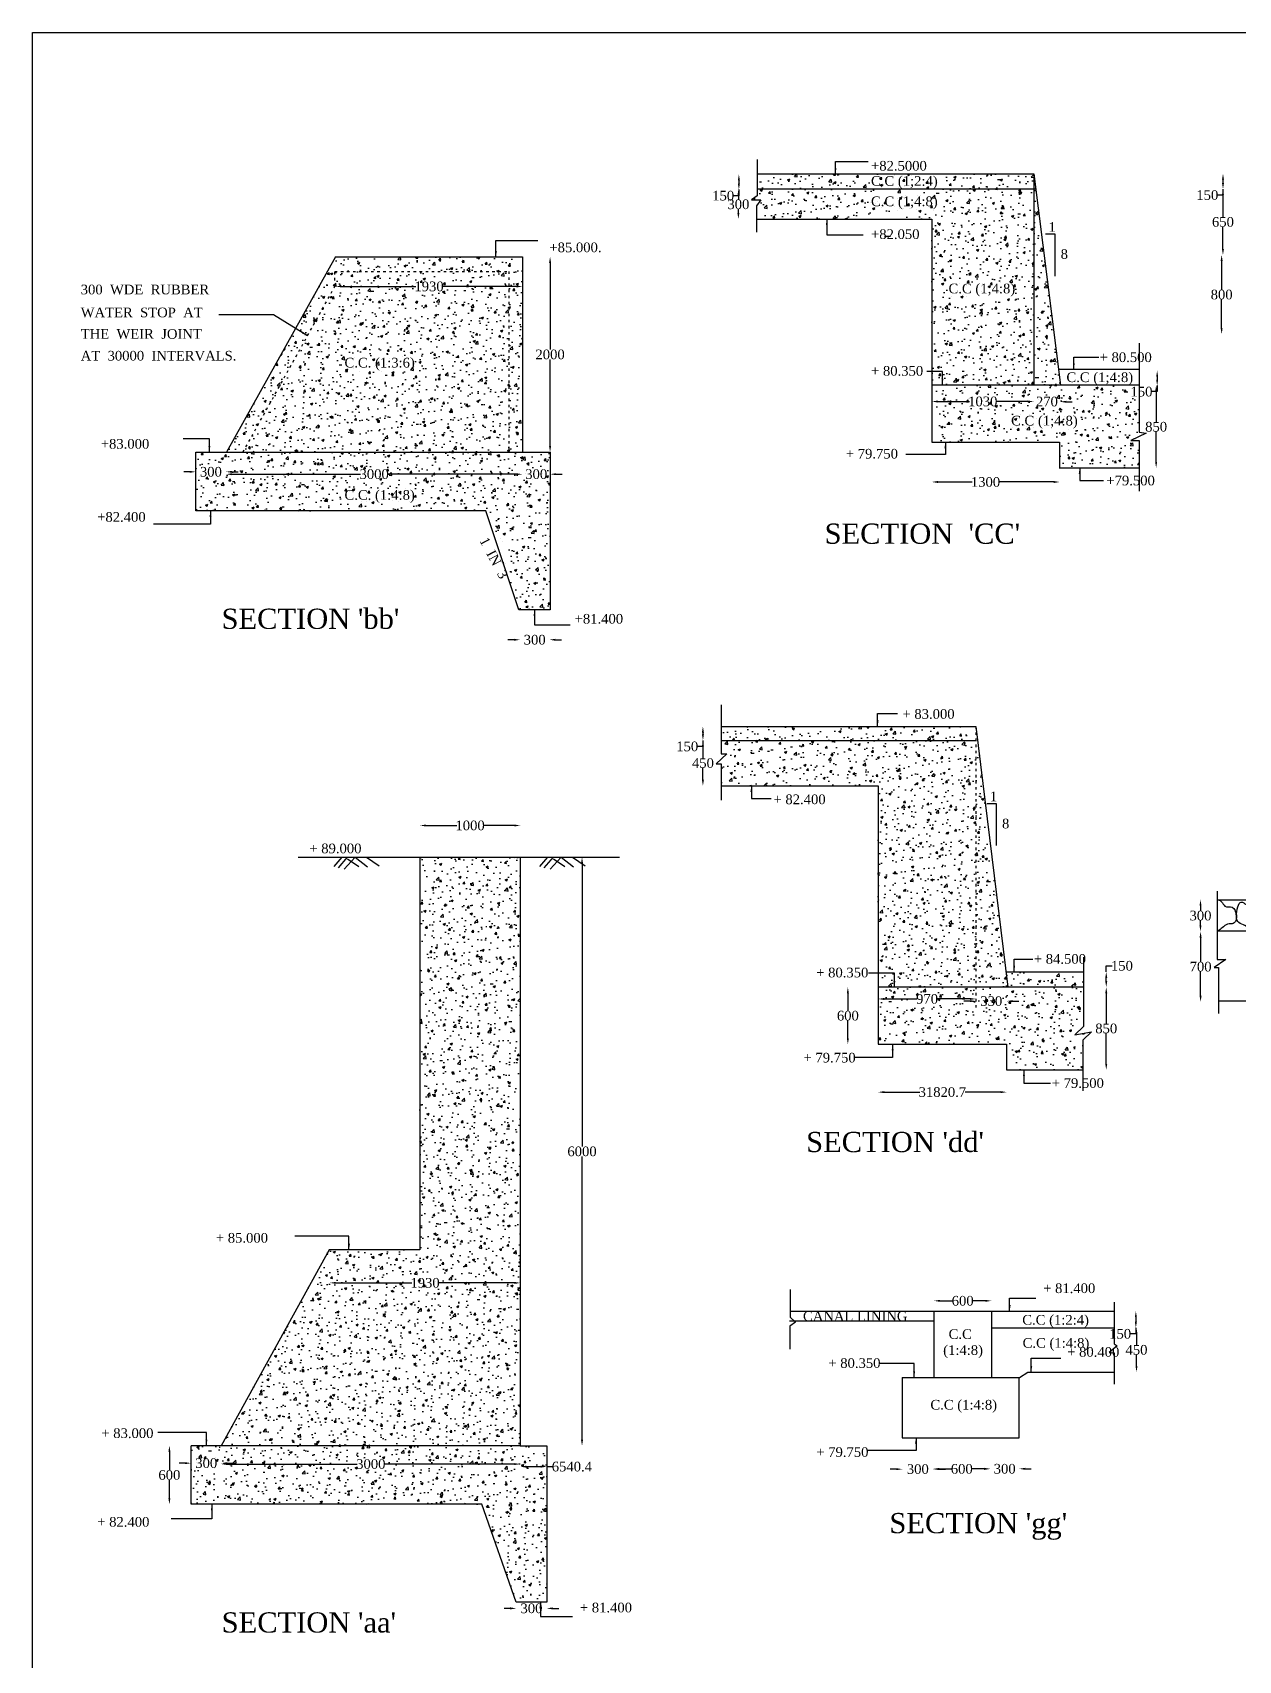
# Model space of a CAD drawing. Header units: millimetres. Extents: x 25263 to 1189477, y 36281 to 720269.
# Drawn here: x 25263 to 323998, y 317026 to 720269 of the extents above; entities that cross this region are included whole.
import ezdxf

# ---------------------------------------------------------------- set-up
doc = ezdxf.new("R2010")
doc.units = ezdxf.units.MM
doc.header["$MEASUREMENT"] = 0
doc.header["$PDMODE"] = 66
doc.header["$PDSIZE"] = 170
doc.linetypes.add('ACAD_ISO03W100', pattern=[30, 12, -18])
for name, color, linetype in [('DIM', 5, 'Continuous'), ('DOT LINE', 3, 'ACAD_ISO03W100'), ('DWG.LINE', 10, 'Continuous'), ('HATCH', 2, 'Continuous'), ('TEXT', 7, 'Continuous')]:
    doc.layers.add(name, color=color, linetype=linetype)
doc.layers.add('TITLE', color=7, linetype='Continuous', lineweight=30)
doc.styles.get("Standard").update_dxf_attribs({"font": 'TIMES.TTF', "height": 2400})
doc.dimstyles.get("Standard").update_dxf_attribs({"dimtxt": 2400, "dimasz": 1500, "dimexe": 0.18, "dimexo": 0.0625, "dimgap": 0.09, "dimtad": 0, "dimtih": 1, "dimtoh": 1, "dimdec": 1, "dimzin": 0, "dimdsep": 46, "dimtxsty": 'Standard', "dimcen": 0.09, "dimse1": 1, "dimse2": 1, "dimclrd": 5, "dimclre": 5, "dimclrt": 4, "dimadec": 0, "dimazin": 0, "dimtfac": 1, "dimtdec": 1, "dimtofl": 0, "dimtmove": 0, "dimatfit": 3, "dimfxl": 1, "dimtolj": 1, "dimtzin": 0, "dimarcsym": 0})
pattern_1 = [(50, (0, 0), (5738.08, -502.017), [600, -6600]), (355, (0, 0), (-1110.01, 6017.537), [480, -5280]), (100.4514, (478, -42), (4628.075, 5515.516), [509.92, -5609.137]), (46.1842, (0, 1600), (8537.93, -1324.15), [900, -9900]), (96.6356, (711.5, 1490), (7477.3, 7792.94), [764.88, -8413.7]), (351.1842, (0, 1600), (7477.3, 7792.95), [720, -7920]), (21, (800, 1200), (4775.256, -3220.95), [600, -6600]), (326, (800, 1200), (1946.523, 5801.2), [480, -5280]), (71.4514, (1198, 931.6), (6721.78, 2580.244), [509.92, -5609.137]), (37.5, (0, 0), (97.279, 2663.151), [0, -5216, 0, -5360, 0, -5300]), (7.5, (0, 0), (2104.556, 3155.294), [0, -3056, 0, -5096, 0, -2020]), (327.5, (-1784, 0), (4270.5795, -180.439), [0, -2000, 0, -6240, 0, -8280]), (317.5, (-2584, 0), (4665.49, 800.84), [0, -2600, 0, -4144, 0, -5880])]

# ---------------------------------------------------------------- blocks, each defined once
blk = doc.blocks.new('*D2')
at = {"layer": 'Defpoints', "color": 0}
for p in [(146630, 664696), (146630, 616348), (153473, 616348)]:
    blk.add_point(p, dxfattribs=at)
at = {"layer": 'DIM', "color": 5, "lineweight": -2}
for p, q in [((153473, 663196), (153473, 641743)), ((153473, 617848), (153473, 639301))]:
    blk.add_line(p, q, dxfattribs=at)
at = {"layer": 'DIM', "color": 5}
for points in [[(153223, 663196), (153723, 663196), (153473, 664696)], [(153223, 617848), (153723, 617848), (153473, 616348)]]:
    blk.add_solid(points, dxfattribs=at)
at = {"layer": 'DIM', "color": 4, "insert": (153473, 640522), "char_height": 2400, "attachment_point": 5}
blk.add_mtext('\\A1;2000', dxfattribs=at)
blk = doc.blocks.new('*D3')
at = {"layer": 'Defpoints', "color": 0}
for p in [(65702, 611456), (65702, 611456), (73184, 611456)]:
    blk.add_point(p, dxfattribs=at)
at = {"layer": 'DIM', "color": 5, "lineweight": -2}
for p, q in [((64202, 611456), (62702, 611456)), ((74684, 611456), (76184, 611456))]:
    blk.add_line(p, q, dxfattribs=at)
at = {"layer": 'DIM', "color": 5}
for points in [[(64202, 611706), (64202, 611206), (65702, 611456)], [(74684, 611706), (74684, 611206), (73184, 611456)]]:
    blk.add_solid(points, dxfattribs=at)
at = {"layer": 'DIM', "color": 4, "insert": (69443, 611456), "char_height": 2400, "attachment_point": 5}
blk.add_mtext('\\A1;300', dxfattribs=at)
blk = doc.blocks.new('*D6')
at = {"layer": 'Defpoints', "color": 0}
for p in [(146096, 516021), (146096, 370205), (161386, 370205)]:
    blk.add_point(p, dxfattribs=at)
at = {"layer": 'DIM', "color": 5, "lineweight": -2}
for p, q in [((161386, 514521), (161386, 444334)), ((161386, 371705), (161386, 441892))]:
    blk.add_line(p, q, dxfattribs=at)
at = {"layer": 'DIM', "color": 5}
for points in [[(161136, 514521), (161636, 514521), (161386, 516021)], [(161136, 371705), (161636, 371705), (161386, 370205)]]:
    blk.add_solid(points, dxfattribs=at)
at = {"layer": 'DIM', "color": 4, "insert": (161386, 443113), "char_height": 2400, "attachment_point": 5}
blk.add_mtext('\\A1;6000', dxfattribs=at)
blk = doc.blocks.new('*D7')
at = {"layer": 'Defpoints', "color": 0}
for p in [(146096, 370205), (152636, 370205), (152636, 365027)]:
    blk.add_point(p, dxfattribs=at)
at = {"layer": 'DIM', "color": 5, "lineweight": -2}
for p, q in [((147596, 365027), (151136, 365027)), ((152636, 365027), (154136, 365027))]:
    blk.add_line(p, q, dxfattribs=at)
at = {"layer": 'DIM', "color": 5}
for points in [[(147596, 365277), (147596, 364777), (146096, 365027)], [(151136, 365277), (151136, 364777), (152636, 365027)]]:
    blk.add_solid(points, dxfattribs=at)
at = {"layer": 'DIM', "color": 4, "insert": (158872, 365027), "char_height": 2400, "attachment_point": 5}
blk.add_mtext('\\A1;6540.4', dxfattribs=at)
blk = doc.blocks.new('*D8')
at = {"layer": 'Defpoints', "color": 0}
for p in [(72033, 365665), (72033, 365027), (146096, 365027)]:
    blk.add_point(p, dxfattribs=at)
at = {"layer": 'DIM', "color": 5, "lineweight": -2}
for p, q in [((73533, 365665), (105656, 365665)), ((144596, 365665), (112473, 365665))]:
    blk.add_line(p, q, dxfattribs=at)
at = {"layer": 'DIM', "color": 5}
for points in [[(73533, 365915), (73533, 365415), (72033, 365665)], [(144596, 365915), (144596, 365415), (146096, 365665)]]:
    blk.add_solid(points, dxfattribs=at)
at = {"layer": 'DIM', "color": 4, "insert": (109065, 365665), "char_height": 2400, "attachment_point": 5}
blk.add_mtext('\\A1;3000', dxfattribs=at)
blk = doc.blocks.new('*D9')
at = {"layer": 'Defpoints', "color": 0}
for p in [(64549, 365893), (64549, 365665), (72033, 365665)]:
    blk.add_point(p, dxfattribs=at)
at = {"layer": 'DIM', "color": 5, "lineweight": -2}
for p, q in [((63049, 365893), (61549, 365893)), ((73533, 365893), (75033, 365893))]:
    blk.add_line(p, q, dxfattribs=at)
at = {"layer": 'DIM', "color": 5}
for points in [[(63049, 366143), (63049, 365643), (64549, 365893)], [(73533, 366143), (73533, 365643), (72033, 365893)]]:
    blk.add_solid(points, dxfattribs=at)
at = {"layer": 'DIM', "color": 4, "insert": (68291, 365893), "char_height": 2400, "attachment_point": 5}
blk.add_mtext('\\A1;300', dxfattribs=at)
blk = doc.blocks.new('*D10')
at = {"layer": 'Defpoints', "color": 0}
for p in [(145081, 331463), (152636, 331463), (152636, 329919)]:
    blk.add_point(p, dxfattribs=at)
at = {"layer": 'DIM', "color": 5, "lineweight": -2}
for p, q in [((143581, 329919), (142081, 329919)), ((154136, 329919), (155636, 329919))]:
    blk.add_line(p, q, dxfattribs=at)
at = {"layer": 'DIM', "color": 5}
for points in [[(143581, 330169), (143581, 329669), (145081, 329919)], [(154136, 330169), (154136, 329669), (152636, 329919)]]:
    blk.add_solid(points, dxfattribs=at)
at = {"layer": 'DIM', "color": 4, "insert": (148859, 329919), "char_height": 2400, "attachment_point": 5}
blk.add_mtext('\\A1;300', dxfattribs=at)
blk = doc.blocks.new('*D11')
at = {"layer": 'Defpoints', "color": 0}
for p in [(59161, 370205), (64549, 370205), (64549, 355721)]:
    blk.add_point(p, dxfattribs=at)
at = {"layer": 'DIM', "color": 5, "lineweight": -2}
for p, q in [((59161, 368705), (59161, 364183)), ((59161, 357221), (59161, 361742))]:
    blk.add_line(p, q, dxfattribs=at)
at = {"layer": 'DIM', "color": 5}
for points in [[(58911, 368705), (59411, 368705), (59161, 370205)], [(58911, 357221), (59411, 357221), (59161, 355721)]]:
    blk.add_solid(points, dxfattribs=at)
at = {"layer": 'DIM', "color": 4, "insert": (59161, 362963), "char_height": 2400, "attachment_point": 5}
blk.add_mtext('\\A1;600', dxfattribs=at)
blk = doc.blocks.new('*D12')
at = {"layer": 'Defpoints', "color": 0}
for p in [(98889, 410788), (146096, 410788), (146096, 410554)]:
    blk.add_point(p, dxfattribs=at)
at = {"layer": 'DIM', "color": 5, "lineweight": -2}
for p, q in [((100389, 410554), (119219, 410554)), ((144596, 410554), (125765, 410554))]:
    blk.add_line(p, q, dxfattribs=at)
at = {"layer": 'DIM', "color": 5}
for points in [[(100389, 410804), (100389, 410304), (98889, 410554)], [(144596, 410804), (144596, 410304), (146096, 410554)]]:
    blk.add_solid(points, dxfattribs=at)
at = {"layer": 'DIM', "color": 4, "insert": (122492, 410554), "char_height": 2400, "attachment_point": 5}
blk.add_mtext('\\A1;1930', dxfattribs=at)
blk = doc.blocks.new('*D13')
at = {"layer": 'Defpoints', "color": 0}
for p in [(146096, 523850), (121211, 516021), (146096, 516021)]:
    blk.add_point(p, dxfattribs=at)
at = {"layer": 'DIM', "color": 5, "lineweight": -2}
for p, q in [((122711, 523850), (130380, 523850)), ((144596, 523850), (136927, 523850))]:
    blk.add_line(p, q, dxfattribs=at)
at = {"layer": 'DIM', "color": 5}
for points in [[(122711, 524100), (122711, 523600), (121211, 523850)], [(144596, 524100), (144596, 523600), (146096, 523850)]]:
    blk.add_solid(points, dxfattribs=at)
at = {"layer": 'DIM', "color": 4, "insert": (133653, 523850), "char_height": 2400, "attachment_point": 5}
blk.add_mtext('\\A1;1000', dxfattribs=at)
blk = doc.blocks.new('*D14')
at = {"layer": 'Defpoints', "color": 0}
for p in [(195852, 544934), (191335, 533677), (195852, 533677)]:
    blk.add_point(p, dxfattribs=at)
at = {"layer": 'DIM', "color": 5, "lineweight": -2}
for p, q in [((191335, 543434), (191335, 540526)), ((191335, 535177), (191335, 538085))]:
    blk.add_line(p, q, dxfattribs=at)
at = {"layer": 'DIM', "color": 5}
for points in [[(191085, 543434), (191585, 543434), (191335, 544934)], [(191085, 535177), (191585, 535177), (191335, 533677)]]:
    blk.add_solid(points, dxfattribs=at)
at = {"layer": 'DIM', "color": 4, "insert": (191335, 539306), "char_height": 2400, "attachment_point": 5}
blk.add_mtext('\\A1;450', dxfattribs=at)
blk = doc.blocks.new('*D15')
at = {"layer": 'Defpoints', "color": 0}
for p in [(191335, 544934), (195852, 548358), (195852, 544934)]:
    blk.add_point(p, dxfattribs=at)
at = {"layer": 'DIM', "color": 5, "lineweight": -2}
for p, q in [((191335, 546858), (191335, 546434)), ((191335, 544934), (191335, 543434)), ((191335, 543434), (189835, 543434))]:
    blk.add_line(p, q, dxfattribs=at)
at = {"layer": 'DIM', "color": 5}
for points in [[(191085, 546858), (191585, 546858), (191335, 548358)], [(191085, 546434), (191585, 546434), (191335, 544934)]]:
    blk.add_solid(points, dxfattribs=at)
at = {"layer": 'DIM', "color": 4, "insert": (187448, 543434), "char_height": 2400, "attachment_point": 5}
blk.add_mtext('\\A1;150', dxfattribs=at)
blk = doc.blocks.new('*D16')
at = {"layer": 'Defpoints', "color": 0}
for p in [(234744, 483816), (227237, 469656), (234744, 469656)]:
    blk.add_point(p, dxfattribs=at)
at = {"layer": 'DIM', "color": 5, "lineweight": -2}
for p, q in [((227237, 482316), (227237, 477957)), ((227237, 471156), (227237, 475515))]:
    blk.add_line(p, q, dxfattribs=at)
at = {"layer": 'DIM', "color": 5}
for points in [[(226987, 482316), (227487, 482316), (227237, 483816)], [(226987, 471156), (227487, 471156), (227237, 469656)]]:
    blk.add_solid(points, dxfattribs=at)
at = {"layer": 'DIM', "color": 4, "insert": (227237, 476736), "char_height": 2400, "attachment_point": 5}
blk.add_mtext('\\A1;600', dxfattribs=at)
blk = doc.blocks.new('*D17')
at = {"layer": 'Defpoints', "color": 0}
for p in [(234744, 469656), (266564, 469656), (266564, 457804)]:
    blk.add_point(p, dxfattribs=at)
at = {"layer": 'DIM', "color": 5, "lineweight": -2}
for p, q in [((236244, 457804), (245046, 457804)), ((265064, 457804), (256262, 457804))]:
    blk.add_line(p, q, dxfattribs=at)
at = {"layer": 'DIM', "color": 5}
for points in [[(236244, 458054), (236244, 457554), (234744, 457804)], [(265064, 458054), (265064, 457554), (266564, 457804)]]:
    blk.add_solid(points, dxfattribs=at)
at = {"layer": 'DIM', "color": 4, "insert": (250654, 457804), "char_height": 2400, "attachment_point": 5}
blk.add_mtext('\\A1;31820.7', dxfattribs=at)
blk = doc.blocks.new('*D18')
at = {"layer": 'Defpoints', "color": 0}
for p in [(285521, 483816), (291249, 483816), (285521, 463308)]:
    blk.add_point(p, dxfattribs=at)
at = {"layer": 'DIM', "color": 5, "lineweight": -2}
for p, q in [((291249, 482316), (291249, 474783)), ((291249, 464808), (291249, 472341))]:
    blk.add_line(p, q, dxfattribs=at)
at = {"layer": 'DIM', "color": 5}
for points in [[(290999, 482316), (291499, 482316), (291249, 483816)], [(290999, 464808), (291499, 464808), (291249, 463308)]]:
    blk.add_solid(points, dxfattribs=at)
at = {"layer": 'DIM', "color": 4, "insert": (291249, 473562), "char_height": 2400, "attachment_point": 5}
blk.add_mtext('\\A1;850', dxfattribs=at)
blk = doc.blocks.new('*D19')
at = {"layer": 'Defpoints', "color": 0}
for p in [(285578, 487593), (291246, 487593), (285578, 483816)]:
    blk.add_point(p, dxfattribs=at)
at = {"layer": 'DIM', "color": 5, "lineweight": -2}
for p, q in [((291246, 487593), (291246, 489093)), ((291246, 489093), (292746, 489093)), ((291246, 485316), (291246, 486093))]:
    blk.add_line(p, q, dxfattribs=at)
at = {"layer": 'DIM', "color": 5}
for points in [[(290996, 486093), (291496, 486093), (291246, 487593)], [(290996, 485316), (291496, 485316), (291246, 483816)]]:
    blk.add_solid(points, dxfattribs=at)
at = {"layer": 'DIM', "color": 4, "insert": (295133, 489093), "char_height": 2400, "attachment_point": 5}
blk.add_mtext('\\A1;150', dxfattribs=at)
blk = doc.blocks.new('*D20')
at = {"layer": 'Defpoints', "color": 0}
for p in [(258972, 480431), (266556, 480431), (266556, 480349)]:
    blk.add_point(p, dxfattribs=at)
at = {"layer": 'DIM', "color": 5, "lineweight": -2}
for p, q in [((257472, 480349), (255972, 480349)), ((268056, 480349), (269556, 480349))]:
    blk.add_line(p, q, dxfattribs=at)
at = {"layer": 'DIM', "color": 5}
for points in [[(257472, 480599), (257472, 480099), (258972, 480349)], [(268056, 480599), (268056, 480099), (266556, 480349)]]:
    blk.add_solid(points, dxfattribs=at)
at = {"layer": 'DIM', "color": 4, "insert": (262764, 480349), "char_height": 2400, "attachment_point": 5}
blk.add_mtext('\\A1;330', dxfattribs=at)
blk = doc.blocks.new('*D21')
at = {"layer": 'Defpoints', "color": 0}
for p in [(234744, 480883), (234744, 480349), (258972, 480349)]:
    blk.add_point(p, dxfattribs=at)
at = {"layer": 'DIM', "color": 5, "lineweight": -2}
for p, q in [((236244, 480883), (244333, 480883)), ((257472, 480883), (249382, 480883))]:
    blk.add_line(p, q, dxfattribs=at)
at = {"layer": 'DIM', "color": 5}
for points in [[(236244, 481133), (236244, 480633), (234744, 480883)], [(257472, 481133), (257472, 480633), (258972, 480883)]]:
    blk.add_solid(points, dxfattribs=at)
at = {"layer": 'DIM', "color": 4, "insert": (246858, 480883), "char_height": 2400, "attachment_point": 5}
blk.add_mtext('\\A1;970', dxfattribs=at)
blk = doc.blocks.new('*D22')
at = {"layer": 'Defpoints', "color": 0}
for p in [(100343, 664696), (146630, 664696), (100343, 657376)]:
    blk.add_point(p, dxfattribs=at)
at = {"layer": 'DIM', "color": 5, "lineweight": -2}
for p, q in [((101843, 657376), (120213, 657376)), ((145130, 657376), (126759, 657376))]:
    blk.add_line(p, q, dxfattribs=at)
at = {"layer": 'DIM', "color": 5}
for points in [[(101843, 657626), (101843, 657126), (100343, 657376)], [(145130, 657626), (145130, 657126), (146630, 657376)]]:
    blk.add_solid(points, dxfattribs=at)
at = {"layer": 'DIM', "color": 4, "insert": (123486, 657376), "char_height": 2400, "attachment_point": 5}
blk.add_mtext('\\A1;1930', dxfattribs=at)
blk = doc.blocks.new('*D23')
at = {"layer": 'Defpoints', "color": 0}
for p in [(73184, 611456), (146600, 611456), (146600, 610870)]:
    blk.add_point(p, dxfattribs=at)
at = {"layer": 'DIM', "color": 5, "lineweight": -2}
for p, q in [((74684, 610870), (106483, 610870)), ((145100, 610870), (113301, 610870))]:
    blk.add_line(p, q, dxfattribs=at)
at = {"layer": 'DIM', "color": 5}
for points in [[(74684, 611120), (74684, 610620), (73184, 610870)], [(145100, 611120), (145100, 610620), (146600, 610870)]]:
    blk.add_solid(points, dxfattribs=at)
at = {"layer": 'DIM', "color": 4, "insert": (109892, 610870), "char_height": 2400, "attachment_point": 5}
blk.add_mtext('\\A1;3000', dxfattribs=at)
blk = doc.blocks.new('*D24')
at = {"layer": 'Defpoints', "color": 0}
for p in [(146600, 610870), (153473, 610870), (153473, 610870)]:
    blk.add_point(p, dxfattribs=at)
at = {"layer": 'DIM', "color": 5, "lineweight": -2}
for p, q in [((145100, 610870), (143600, 610870)), ((154973, 610870), (156473, 610870))]:
    blk.add_line(p, q, dxfattribs=at)
at = {"layer": 'DIM', "color": 5}
for points in [[(145100, 611120), (145100, 610620), (146600, 610870)], [(154973, 611120), (154973, 610620), (153473, 610870)]]:
    blk.add_solid(points, dxfattribs=at)
at = {"layer": 'DIM', "color": 4, "insert": (150036, 610870), "char_height": 2400, "attachment_point": 5}
blk.add_mtext('\\A1;300', dxfattribs=at)
blk = doc.blocks.new('*D25')
at = {"layer": 'Defpoints', "color": 0}
for p in [(146007, 569926), (153310, 569926), (153310, 569858)]:
    blk.add_point(p, dxfattribs=at)
at = {"layer": 'DIM', "color": 5, "lineweight": -2}
for p, q in [((144507, 569858), (143007, 569858)), ((154810, 569858), (156310, 569858))]:
    blk.add_line(p, q, dxfattribs=at)
at = {"layer": 'DIM', "color": 5}
for points in [[(144507, 570108), (144507, 569608), (146007, 569858)], [(154810, 570108), (154810, 569608), (153310, 569858)]]:
    blk.add_solid(points, dxfattribs=at)
at = {"layer": 'DIM', "color": 4, "insert": (149658, 569858), "char_height": 2400, "attachment_point": 5}
blk.add_mtext('\\A1;300', dxfattribs=at)
blk = doc.blocks.new('*D26')
at = {"layer": 'Defpoints', "color": 0}
for p in [(200655, 685142), (200246, 681361), (200655, 681361)]:
    blk.add_point(p, dxfattribs=at)
at = {"layer": 'DIM', "color": 5, "lineweight": -2}
for p, q in [((200246, 683642), (200246, 682861)), ((200246, 679861), (198746, 679861)), ((200246, 681361), (200246, 679861))]:
    blk.add_line(p, q, dxfattribs=at)
at = {"layer": 'DIM', "color": 5}
for points in [[(199996, 683642), (200496, 683642), (200246, 685142)], [(199996, 682861), (200496, 682861), (200246, 681361)]]:
    blk.add_solid(points, dxfattribs=at)
at = {"layer": 'DIM', "color": 4, "insert": (196359, 679861), "char_height": 2400, "attachment_point": 5}
blk.add_mtext('\\A1;150', dxfattribs=at)
blk = doc.blocks.new('*D27')
at = {"layer": 'Defpoints', "color": 0}
for p in [(200246, 681335), (200121, 674101), (200246, 674101)]:
    blk.add_point(p, dxfattribs=at)
at = {"layer": 'DIM', "color": 5, "lineweight": -2}
for p, q in [((200121, 679835), (200121, 678939)), ((200121, 675601), (200121, 676497))]:
    blk.add_line(p, q, dxfattribs=at)
at = {"layer": 'DIM', "color": 5}
for points in [[(199871, 679835), (200371, 679835), (200121, 681335)], [(199871, 675601), (200371, 675601), (200121, 674101)]]:
    blk.add_solid(points, dxfattribs=at)
at = {"layer": 'DIM', "color": 4, "insert": (200121, 677718), "char_height": 2400, "attachment_point": 5}
blk.add_mtext('\\A1;300', dxfattribs=at)
blk = doc.blocks.new('*D28')
at = {"layer": 'Defpoints', "color": 0}
for p in [(248036, 633011), (273293, 633011), (273293, 628877)]:
    blk.add_point(p, dxfattribs=at)
at = {"layer": 'DIM', "color": 5, "lineweight": -2}
for p, q in [((249536, 628877), (257391, 628877)), ((271793, 628877), (263937, 628877))]:
    blk.add_line(p, q, dxfattribs=at)
at = {"layer": 'DIM', "color": 5}
for points in [[(249536, 629127), (249536, 628627), (248036, 628877)], [(271793, 629127), (271793, 628627), (273293, 628877)]]:
    blk.add_solid(points, dxfattribs=at)
at = {"layer": 'DIM', "color": 4, "insert": (260664, 628877), "char_height": 2400, "attachment_point": 5}
blk.add_mtext('\\A1;1030', dxfattribs=at)
blk = doc.blocks.new('*D29')
at = {"layer": 'Defpoints', "color": 0}
for p in [(273293, 633011), (279886, 632947), (279846, 628823)]:
    blk.add_point(p, dxfattribs=at)
at = {"layer": 'DIM', "color": 5, "lineweight": -2}
for p, q in [((271753, 628901), (270253, 628916)), ((281346, 628808), (282846, 628793))]:
    blk.add_line(p, q, dxfattribs=at)
at = {"layer": 'DIM', "color": 5}
for points in [[(271755, 629151), (271750, 628651), (273253, 628887)], [(281348, 629058), (281343, 628558), (279846, 628823)]]:
    blk.add_solid(points, dxfattribs=at)
at = {"layer": 'DIM', "color": 4, "insert": (276549, 628855), "char_height": 2400, "attachment_point": 5}
blk.add_mtext('\\A1;270', dxfattribs=at)
blk = doc.blocks.new('*D30')
at = {"layer": 'Defpoints', "color": 0}
for p in [(303888, 636524), (303865, 632816), (303888, 632816)]:
    blk.add_point(p, dxfattribs=at)
at = {"layer": 'DIM', "color": 5, "lineweight": -2}
for p, q in [((303865, 635024), (303865, 634316)), ((303865, 631316), (302365, 631316)), ((303865, 632816), (303865, 631316))]:
    blk.add_line(p, q, dxfattribs=at)
at = {"layer": 'DIM', "color": 5}
for points in [[(303615, 635024), (304115, 635024), (303865, 636524)], [(303615, 634316), (304115, 634316), (303865, 632816)]]:
    blk.add_solid(points, dxfattribs=at)
at = {"layer": 'DIM', "color": 4, "insert": (299978, 631316), "char_height": 2400, "attachment_point": 5}
blk.add_mtext('\\A1;150', dxfattribs=at)
blk = doc.blocks.new('*D31')
at = {"layer": 'Defpoints', "color": 0}
for p in [(303865, 632816), (303608, 612413), (303865, 612413)]:
    blk.add_point(p, dxfattribs=at)
at = {"layer": 'DIM', "color": 5, "lineweight": -2}
for p, q in [((303608, 631316), (303608, 623835)), ((303608, 613913), (303608, 621393))]:
    blk.add_line(p, q, dxfattribs=at)
at = {"layer": 'DIM', "color": 5}
for points in [[(303358, 631316), (303858, 631316), (303608, 632816)], [(303358, 613913), (303858, 613913), (303608, 612413)]]:
    blk.add_solid(points, dxfattribs=at)
at = {"layer": 'DIM', "color": 4, "insert": (303608, 622614), "char_height": 2400, "attachment_point": 5}
blk.add_mtext('\\A1;850', dxfattribs=at)
blk = doc.blocks.new('*D32')
at = {"layer": 'Defpoints', "color": 0}
for p in [(248036, 618786), (279692, 618786), (279692, 608940)]:
    blk.add_point(p, dxfattribs=at)
at = {"layer": 'DIM', "color": 5, "lineweight": -2}
for p, q in [((249536, 608940), (258069, 608940)), ((278192, 608940), (264615, 608940))]:
    blk.add_line(p, q, dxfattribs=at)
at = {"layer": 'DIM', "color": 5}
for points in [[(249536, 609190), (249536, 608690), (248036, 608940)], [(278192, 609190), (278192, 608690), (279692, 608940)]]:
    blk.add_solid(points, dxfattribs=at)
at = {"layer": 'DIM', "color": 4, "insert": (261342, 608940), "char_height": 2400, "attachment_point": 5}
blk.add_mtext('\\A1;1300', dxfattribs=at)
blk = doc.blocks.new('*D33')
at = {"layer": 'Defpoints', "color": 0}
for p in [(320169, 681508), (322636, 685333), (322636, 681508)]:
    blk.add_point(p, dxfattribs=at)
at = {"layer": 'DIM', "color": 5, "lineweight": -2}
for p, q in [((320169, 683834), (320169, 683008)), ((320169, 681508), (320169, 680008)), ((320169, 680008), (318669, 680008))]:
    blk.add_line(p, q, dxfattribs=at)
at = {"layer": 'DIM', "color": 5}
for points in [[(319919, 683834), (320419, 683834), (320169, 685334)], [(319919, 683008), (320419, 683008), (320169, 681508)]]:
    blk.add_solid(points, dxfattribs=at)
at = {"layer": 'DIM', "color": 4, "insert": (316282, 680008), "char_height": 2400, "attachment_point": 5}
blk.add_mtext('\\A1;150', dxfattribs=at)
blk = doc.blocks.new('*D34')
at = {"layer": 'Defpoints', "color": 0}
for p in [(325768, 681508), (320157, 665193), (325768, 665193)]:
    blk.add_point(p, dxfattribs=at)
at = {"layer": 'DIM', "color": 5, "lineweight": -2}
for p, q in [((320157, 680008), (320157, 674571)), ((320157, 666693), (320157, 672129))]:
    blk.add_line(p, q, dxfattribs=at)
at = {"layer": 'DIM', "color": 5}
for points in [[(319907, 680008), (320407, 680008), (320157, 681508)], [(319907, 666693), (320407, 666693), (320157, 665193)]]:
    blk.add_solid(points, dxfattribs=at)
at = {"layer": 'DIM', "color": 4, "insert": (320157, 673350), "char_height": 2400, "attachment_point": 5}
blk.add_mtext('\\A1;650', dxfattribs=at)
blk = doc.blocks.new('*D35')
at = {"layer": 'Defpoints', "color": 0}
for p in [(320157, 665193), (319836, 645526), (320157, 645526)]:
    blk.add_point(p, dxfattribs=at)
at = {"layer": 'DIM', "color": 5, "lineweight": -2}
for p, q in [((319836, 663693), (319836, 656580)), ((319836, 647026), (319836, 654138))]:
    blk.add_line(p, q, dxfattribs=at)
at = {"layer": 'DIM', "color": 5}
for points in [[(319586, 663693), (320086, 663693), (319836, 665193)], [(319586, 647026), (320086, 647026), (319836, 645526)]]:
    blk.add_solid(points, dxfattribs=at)
at = {"layer": 'DIM', "color": 4, "insert": (319836, 655359), "char_height": 2400, "attachment_point": 5}
blk.add_mtext('\\A1;800', dxfattribs=at)
blk = doc.blocks.new('*D89')
at = {"layer": 'Defpoints', "color": 0}
for p in [(314558, 505474), (314558, 497579), (314596, 497579)]:
    blk.add_point(p, dxfattribs=at)
at = {"layer": 'DIM', "color": 5, "lineweight": -2}
for p, q in [((314596, 503974), (314596, 502747)), ((314596, 499079), (314596, 500306))]:
    blk.add_line(p, q, dxfattribs=at)
at = {"layer": 'DIM', "color": 5}
for points in [[(314346, 503974), (314846, 503974), (314596, 505474)], [(314346, 499079), (314846, 499079), (314596, 497579)]]:
    blk.add_solid(points, dxfattribs=at)
at = {"layer": 'DIM', "color": 4, "insert": (314596, 501526), "char_height": 2400, "attachment_point": 5}
blk.add_mtext('\\A1;300', dxfattribs=at)
blk = doc.blocks.new('*D90')
at = {"layer": 'Defpoints', "color": 0}
for p in [(314596, 497579), (314596, 480162), (314623, 480162)]:
    blk.add_point(p, dxfattribs=at)
at = {"layer": 'DIM', "color": 5, "lineweight": -2}
for p, q in [((314623, 496079), (314623, 490095)), ((314623, 481662), (314623, 487646))]:
    blk.add_line(p, q, dxfattribs=at)
at = {"layer": 'DIM', "color": 5}
for points in [[(314373, 496079), (314873, 496079), (314623, 497579)], [(314373, 481662), (314873, 481662), (314623, 480162)]]:
    blk.add_solid(points, dxfattribs=at)
at = {"layer": 'DIM', "color": 4, "insert": (314623, 488871), "char_height": 2400, "attachment_point": 5}
blk.add_mtext('\\A1;700', dxfattribs=at)
blk = doc.blocks.new('*D114')
at = {"layer": 'Defpoints', "color": 0}
for p in [(248578, 403573), (262787, 406109), (262787, 403573)]:
    blk.add_point(p, dxfattribs=at)
at = {"layer": 'DIM', "color": 5, "lineweight": -2}
for p, q in [((250078, 406109), (253164, 406109)), ((261287, 406109), (258201, 406109))]:
    blk.add_line(p, q, dxfattribs=at)
at = {"layer": 'DIM', "color": 5}
for points in [[(250078, 406359), (250078, 405859), (248578, 406109)], [(261287, 406359), (261287, 405859), (262787, 406109)]]:
    blk.add_solid(points, dxfattribs=at)
at = {"layer": 'DIM', "color": 4, "insert": (255683, 406109), "char_height": 2400, "attachment_point": 5}
blk.add_mtext('\\A1;600', dxfattribs=at)
blk = doc.blocks.new('*D115')
at = {"layer": 'Defpoints', "color": 0}
for p in [(297940, 403573), (297940, 399418), (298584, 399418)]:
    blk.add_point(p, dxfattribs=at)
at = {"layer": 'DIM', "color": 5, "lineweight": -2}
for p, q in [((298584, 402073), (298584, 400918)), ((298584, 399418), (298584, 397918)), ((298584, 397918), (297084, 397918))]:
    blk.add_line(p, q, dxfattribs=at)
at = {"layer": 'DIM', "color": 5}
for points in [[(298334, 402073), (298834, 402073), (298584, 403573)], [(298334, 400918), (298834, 400918), (298584, 399418)]]:
    blk.add_solid(points, dxfattribs=at)
at = {"layer": 'DIM', "color": 4, "insert": (294696, 397918), "char_height": 2400, "attachment_point": 5}
blk.add_mtext('\\A1;150', dxfattribs=at)
blk = doc.blocks.new('*D116')
at = {"layer": 'Defpoints', "color": 0}
for p in [(293210, 399418), (293224, 388468), (298751, 388475)]:
    blk.add_point(p, dxfattribs=at)
at = {"layer": 'DIM', "color": 5, "lineweight": -2}
for p, q in [((298739, 397925), (298743, 395171)), ((298749, 389975), (298746, 392729))]:
    blk.add_line(p, q, dxfattribs=at)
at = {"layer": 'DIM', "color": 5}
for points in [[(298989, 397925), (298489, 397925), (298737, 399425)], [(298999, 389975), (298499, 389975), (298751, 388475)]]:
    blk.add_solid(points, dxfattribs=at)
at = {"layer": 'DIM', "color": 4, "insert": (298744, 393950), "char_height": 2400, "attachment_point": 5}
blk.add_mtext('\\A1;450', dxfattribs=at)
blk = doc.blocks.new('*D117')
at = {"layer": 'Defpoints', "color": 0}
for p in [(240716, 372208), (248423, 372208), (248423, 364409)]:
    blk.add_point(p, dxfattribs=at)
at = {"layer": 'DIM', "color": 5, "lineweight": -2}
for p, q in [((239216, 364409), (237716, 364409)), ((249923, 364409), (251423, 364409))]:
    blk.add_line(p, q, dxfattribs=at)
at = {"layer": 'DIM', "color": 5}
for points in [[(239216, 364659), (239216, 364159), (240716, 364409)], [(249923, 364659), (249923, 364159), (248423, 364409)]]:
    blk.add_solid(points, dxfattribs=at)
at = {"layer": 'DIM', "color": 4, "insert": (244569, 364409), "char_height": 2400, "attachment_point": 5}
blk.add_mtext('\\A1;300', dxfattribs=at)
blk = doc.blocks.new('*D118')
at = {"layer": 'Defpoints', "color": 0}
for p in [(248423, 364409), (262494, 364472), (262494, 364409)]:
    blk.add_point(p, dxfattribs=at)
at = {"layer": 'DIM', "color": 5, "lineweight": -2}
for p, q in [((249923, 364472), (252940, 364472)), ((260994, 364472), (257977, 364472))]:
    blk.add_line(p, q, dxfattribs=at)
at = {"layer": 'DIM', "color": 5}
for points in [[(249923, 364722), (249923, 364222), (248423, 364472)], [(260994, 364722), (260994, 364222), (262494, 364472)]]:
    blk.add_solid(points, dxfattribs=at)
at = {"layer": 'DIM', "color": 4, "insert": (255458, 364472), "char_height": 2400, "attachment_point": 5}
blk.add_mtext('\\A1;600', dxfattribs=at)
blk = doc.blocks.new('*D119')
at = {"layer": 'Defpoints', "color": 0}
for p in [(262494, 364472), (269679, 364493), (269679, 364472)]:
    blk.add_point(p, dxfattribs=at)
at = {"layer": 'DIM', "color": 5, "lineweight": -2}
for p, q in [((260994, 364493), (259494, 364493)), ((271179, 364493), (272679, 364493))]:
    blk.add_line(p, q, dxfattribs=at)
at = {"layer": 'DIM', "color": 5}
for points in [[(260994, 364743), (260994, 364243), (262494, 364493)], [(271179, 364743), (271179, 364243), (269679, 364493)]]:
    blk.add_solid(points, dxfattribs=at)
at = {"layer": 'DIM', "color": 4, "insert": (266086, 364493), "char_height": 2400, "attachment_point": 5}
blk.add_mtext('\\A1;300', dxfattribs=at)

msp = doc.modelspace()

# ---------------------------------------------------------------- hatches: boundary and pattern name
at = {"layer": 'HATCH'}
h = msp.add_hatch(dxfattribs=at)
h.set_pattern_fill('AR-CONC', color=256, scale=800, style=0)
h.set_pattern_definition(pattern_1)
h.paths.add_polyline_path([(273292.81, 685254.89), (204751.33, 685254.89), (204751.33, 681568.72), (273292.81, 681545.29)])
h.paths.add_polyline_path([(273292.81, 681545.29), (204751.33, 681568.72), (204751.33, 679804), (203342.39, 678826.45), (205691.2, 678826.45), (204634.23, 677379.68), (204634.23, 674081.49), (248035.98, 674081.49), (248035.98, 633011.12), (273292.81, 633011.12)])
h.paths.add_polyline_path([(273760.4, 681545.13), (273292.81, 681545.29), (273292.81, 633011.12), (279877.76, 633011.12)])
h.paths.add_polyline_path([(299394.87, 633011.12), (248035.98, 633011.12), (248035.98, 618785.66), (279691.51, 618785.66), (279691.51, 612422.04), (299394.87, 612422.04), (299394.87, 619224.66), (297323.57, 619224.66), (301159.11, 621052.36), (299394.87, 621298.4)])
h = msp.add_hatch(dxfattribs=at)
h.set_pattern_fill('AR-CONC', color=256, scale=800, style=0)
h.set_pattern_definition(pattern_1)
h.paths.add_polyline_path([(143280.12, 661090.29), (100159.99, 661090.29), (100159.99, 657376.33), (77388, 616348.05), (143280.12, 616348.05)], flags=17)
h.paths.add_polyline_path([(146630.12, 664696.25), (100342.58, 664696.25), (73273.9, 616348.05), (77388, 616348.05), (100159.99, 657376.33), (100159.99, 661090.29), (143280.12, 661090.29), (143280.12, 616348.05), (146630.12, 616348.05)])
h = msp.add_hatch(dxfattribs=at)
h.set_pattern_fill('AR-CONC', color=256, scale=800, style=0)
h.set_pattern_definition(pattern_1)
h.paths.add_polyline_path([(153472.6, 616348.05), (65701.53, 616348.05), (65701.53, 601803.01), (137592.73, 601803.01), (145746.31, 577240.72), (153472.6, 577240.72)])
h = msp.add_hatch(dxfattribs=at)
h.set_pattern_fill('AR-CONC', color=256, scale=800, style=0)
h.set_pattern_definition(pattern_1)
h.paths.add_polyline_path([(258971.73, 544934.22), (195852.36, 544934.22), (195852.36, 541571.67), (197264.81, 541571.67), (194589, 539148.9), (195878.78, 539148.9), (195878.78, 533677), (234743.76, 533677), (234743.76, 469656.07), (266564.45, 469656.07), (266564.45, 463307.96), (285456.86, 463307.96), (285456.86, 470647.62), (287635.2, 472761.3), (283465.23, 471984.21), (285578.08, 474035.72), (285578.08, 487593.33), (266432.33, 487593.33), (258971.73, 548374.87)])
h = msp.add_hatch(dxfattribs=at)
h.set_pattern_fill('AR-CONC', color=256, scale=800, style=0)
h.set_pattern_definition(pattern_1)
h.paths.add_polyline_path([(258971.73, 548374.87), (195852.36, 548358.28), (195852.36, 544934.22), (258971.73, 544934.22)])
h = msp.add_hatch(dxfattribs=at)
h.set_pattern_fill('AR-CONC', color=256, scale=800, style=0)
h.set_pattern_definition(pattern_1)
h.paths.add_polyline_path([(146096.13, 516020.72), (121210.82, 516020.72), (121210.82, 471570.82), (146096.13, 471570.82)])
h.paths.add_polyline_path([(146096.13, 471570.82), (121210.82, 471570.82), (121210.82, 418772.83), (146096.13, 418772.83)])
h = msp.add_hatch(dxfattribs=at)
h.set_pattern_fill('AR-CONC', color=256, scale=800, style=0)
h.set_pattern_definition(pattern_1)
h.paths.add_polyline_path([(121210.82, 418772.83), (98728.47, 418772.83), (71980.41, 370204.6), (146096.13, 370204.6), (146096.13, 418772.83)])
h = msp.add_hatch(dxfattribs=at)
h.set_pattern_fill('AR-CONC', color=256, scale=800, style=0)
h.paths.add_polyline_path([(136566.25, 355720.51), (145080.9, 331462.9), (152636.5, 331462.9), (152636.5, 370204.6), (146096.13, 370204.6), (64548.71, 370204.6), (64548.71, 355720.51)])

# ---------------------------------------------------------------- linework, layer by layer
at = {"layer": 'DOT LINE', "ltscale": 50}
for points in [[(77388, 616348.05), (100159.99, 657376.33), (100159.99, 661090.29), (143280.12, 661090.29), (143280.12, 616348.05)], [(258971.73, 548374.87), (258971.73, 478063.39)]]:
    msp.add_lwpolyline(points, dxfattribs=at)
at = {"layer": 'DWG.LINE'}
for p, q in [((65701.53, 616348.05), (153472.6, 616348.05)), ((65701.53, 601803.01), (65701.53, 616348.05)), ((153472.6, 616348.05), (153472.6, 577240.72)), ((137592.73, 601803.01), (65701.53, 601803.01)), ((145746.31, 577240.72), (137592.73, 601803.01)), ((153472.6, 577240.72), (145746.31, 577240.72)), ((318977.27, 505402.05), (405483.34, 505402.05)), ((319060.53, 480445.28), (331148.89, 480445.28))]:
    msp.add_line(p, q, dxfattribs=at)
for points in [[(204751.33, 688863), (204751.33, 679804), (203342.39, 678826.45), (205691.2, 678826.45), (204634.23, 677379.68), (204634.23, 670783.3)], [(204751.33, 685254.89), (273292.81, 685254.89), (279885.85, 632946.92)], [(204751.33, 681568.72), (273760.4, 681545.13)], [(273292.81, 685254.89), (273292.81, 633011.12)], [(204634.23, 674081.49), (248035.98, 674081.49), (248035.98, 618785.66), (279691.51, 618785.66), (279691.51, 612422.04), (299394.87, 612422.04)], [(100342.58, 664696.25), (73273.9, 616348.05)], [(100342.58, 664696.25), (146630.12, 664696.25), (146630.12, 616348.05)], [(299394.87, 643344.02), (299394.87, 621298.4), (301159.11, 621052.36), (297323.57, 619224.66), (299394.87, 619224.66), (299394.87, 606647.15)], [(279392.35, 636862.3), (299394.87, 636862.3)], [(248035.98, 633011.12), (299394.87, 633011.12)], [(195852.36, 553762.15), (195852.36, 541571.67), (197264.81, 541571.67), (194589, 539148.9), (195878.78, 539148.9), (195878.78, 530160.66)], [(195852.36, 548358.28), (258971.73, 548374.87)], [(195852.36, 544934.22), (258971.73, 544934.22)], [(258971.73, 548374.87), (266896.03, 483815.56)], [(195878.78, 533677), (234743.76, 533677), (234743.76, 469656.07), (266564.45, 469656.07), (266564.45, 463307.96), (285520.58, 463307.96)], [(146096.13, 516020.72), (146096.13, 370204.6), (152636.5, 370204.6), (152636.5, 331462.9), (145080.9, 331462.9), (136566.25, 355720.51), (64548.71, 355720.51), (64548.71, 370204.6)], [(121210.82, 516020.72), (121210.82, 418772.83), (98728.47, 418772.83), (71980.41, 370204.6)], [(91088.84, 516020.72), (170685.42, 516020.72)], [(101839.69, 516020.72), (99868.4, 513654.65)], [(103236.02, 516020.72), (100936.18, 513326.52)], [(105207.32, 516020.72), (102496.79, 512998.39)], [(103318.16, 515623.43), (106110.83, 513654.65)], [(105207.32, 516020.72), (108246.39, 513572.62)], [(107999.98, 516020.72), (111121.2, 513818.72)], [(121210.82, 516020.72), (146096.13, 516020.72)], [(152846.89, 516020.72), (150875.6, 513654.65)], [(154243.23, 516020.72), (151943.38, 513326.52)], [(156214.52, 516020.72), (153503.99, 512998.39)], [(154325.36, 515623.43), (157118.03, 513654.65)], [(156214.52, 516020.72), (159253.6, 513572.62)], [(159007.18, 516020.72), (162128.4, 513818.72)], [(318751.59, 507623.26), (318751.59, 490651.09), (320877.26, 490651.09), (318010.17, 488646.86), (319060.53, 488646.86), (319060.53, 477287.7)], [(318951.35, 497778.06), (388014.46, 497778.8)], [(285578.08, 491269), (285578.08, 474035.72), (283465.23, 471984.21), (287635.2, 472761.3), (285456.86, 470647.62), (285456.86, 458135.85)], [(266432.33, 487593.33), (285578.08, 487593.33)], [(285578.08, 483815.56), (234743.76, 483815.56)], [(212952.93, 408924.24), (212952.93, 402065), (214260.46, 400852.7), (212875.26, 399851.24), (212875.26, 394171.95)], [(212952.93, 403573.16), (293210.49, 403573.16)], [(248577.9, 403573.16), (248577.9, 387105.21)], [(262787.37, 403573.16), (262787.37, 387116.8)], [(293202.73, 405761.74), (293202.73, 395465.65), (293973.94, 394991.6), (291959.46, 393268.17), (293224.32, 393246.98), (293224.32, 385475.6)], [(212813.96, 401150.07), (248577.9, 401150.07)], [(262787.37, 399418.1), (293202.73, 399418.1)], [(240715.97, 387116.8), (269731.65, 387116.8), (271793.33, 388468.14), (293224.32, 388468.14)], [(240715.97, 387116.8), (240715.97, 372208.47), (269665.53, 372208.47), (269665.53, 387116.8)], [(146096.13, 370204.6), (64548.71, 370204.6)]]:
    msp.add_lwpolyline(points, dxfattribs=at)
at = {"layer": 'HATCH'}
for points in [[(318977.27, 505402.05), (319820.83, 504978.16), (320662.29, 503848.32), (322427.97, 503614.09), (323476.34, 501616.2), (323351.76, 500340.87), (322731.01, 499569.27), (321323.98, 499417.7), (319999.72, 498508.32), (318951.35, 497778.06)], [(323443.65, 501863.31), (325031.77, 504826.38), (326189.76, 504257.85), (327033.71, 504944.01), (328564.61, 504571.52), (330625.44, 504395.08), (331822.68, 504179.43), (332745.14, 503101.19), (334020.89, 501866.12), (333590.23, 499858.75), (332216.35, 498584.47), (330449.93, 498584.47), (328369.48, 498035.54), (326661.94, 498447.24), (325248.8, 499251.02), (323816.04, 500054.8), (323433.74, 501924.21), (323239.97, 502665.02)]]:
    msp.add_spline(points, degree=3, dxfattribs=at)
at = {"layer": 'TEXT'}
for points in [[(276210.66, 670372.46), (278519.02, 670372.46), (278519.02, 659926.91)], [(261683.91, 529308.12), (263992.26, 529308.12), (263992.26, 518862.57)]]:
    msp.add_lwpolyline(points, dxfattribs=at)
at = {"layer": 'TITLE'}
for p, q in [((25263.28, 720268.84), (1185796.23, 720268.84)), ((25263.28, 36280.55), (25263.28, 720268.84))]:
    msp.add_line(p, q, dxfattribs=at)

# ---------------------------------------------------------------- texts
at = {"layer": 'TEXT'}
for s, height, p in [('+82.5000', 2400, (232977.37, 686070.35)), ('C.C (1;2:4)', 2400, (232977.37, 682312.93)), ('C.C (1;4:8)', 2400, (232977.37, 677262.3)), ('+82.050', 2400, (232977.37, 669131.08)), ('+85.000.', 2400, (153298.25, 665859.25)), ('300  WDE  RUBBER', 2400, (37203.1, 655419.65)), ('C.C (1;4:8)', 2400, (252183.1, 655670.25)), ('WATER  STOP  AT', 2400, (37203.1, 649739.22)), ('THE  WEIR  JOINT', 2400, (37203.1, 644418.65)), ('AT  30000  INTERVALS.', 2400, (37203.1, 639019.9)), ('C.C. (1:3:6)', 2400, (102545.99, 637299.36)), ('+ 80.350', 2400, (232977.37, 635267.99)), ('+ 80.500', 2400, (289610.63, 638649.18)), ('C.C (1;4:8)', 2400, (281394.19, 633689.91)), ('C.C (1;4:8)', 2400, (267679.24, 622937.76)), ('+83.000', 2400, (42167.45, 617192.36)), ('+ 79.750', 2400, (226730.7, 614744.85)), ('+79.500', 2400, (291278.03, 608106.4)), ('C.C. (1:4:8)', 2400, (102545.99, 604532.34)), ('+82.400', 2400, (41272.16, 599084.73)), ('+81.400', 2400, (159554.04, 573850.06)), ('+ 83.000', 2400, (240760.59, 550278.73)), ('+ 82.400', 2400, (208811.85, 529131.65)), ('+ 89.000', 2400, (93829.33, 516969.73)), ('+ 84.500', 2400, (273310.3, 489607.74)), ('+ 80.350', 2400, (219400.59, 486227.02)), ('+ 79.750', 2400, (216248.76, 465147.27)), ('+ 79.500', 2400, (277747.43, 458851.51)), ("SECTION 'dd'", 5000, (216904.28, 442951.12)), ('+ 85.000', 2400, (70675.44, 420512.9)), ('+ 81.400', 2400, (275615.97, 408028.07)), ('CANAL LINING', 2400, (216124.92, 401107.13)), ('C.C (1:2:4)', 2400, (270447.39, 400201.93)), (' (1:4:8)', 2400, (249939.95, 392700.98)), ('C.C (1:4:8)', 2400, (270537.52, 394483.36)), ('+ 80.350', 2400, (222401.62, 389489.67)), ('+ 80.400', 2400, (281571.64, 392256.35)), ('C.C (1:4:8)', 2400, (247687.53, 379164.05)), ('+ 83.000', 2400, (42297.68, 372121.93)), ('+ 79.750', 2400, (219420.58, 367447.54)), ('+ 82.400', 2400, (41294.22, 350160.92)), ('+ 81.400', 2400, (160851.04, 328930.88))]:
    msp.add_text(s, height=height, dxfattribs=at).set_placement(p)
msp.add_text('1  IN  3', height=2400, rotation=297.8799406, dxfattribs=at).set_placement((135906.84, 594467.09))
at = {"layer": 'TEXT', "char_height": 2400, "attachment_point": 1}
for s, insert, width in [('1', (276945.14, 673306.99), 2728.0526), ('8', (279952.99, 666599.48), 2448.2529), ('1', (262418.39, 532242.66), 2728.0526), ('8', (265426.24, 525535.15), 2448.2529), ('C.C', (252204.66, 399066.7), 5630.4831)]:
    msp.add_mtext(s, dxfattribs=dict(at, insert=insert, width=width))
at = {"layer": 'TITLE'}
for s, p in [("SECTION  'CC'", (221468.58, 593641.46)), ("SECTION 'bb'", (72078.24, 572561.74)), ("SECTION 'gg'", (237527.97, 348547.7)), ("SECTION 'aa'", (72111.49, 323939.96))]:
    msp.add_text(s, height=5000, dxfattribs=at).set_placement(p)

# ---------------------------------------------------------------- dimensions: what is measured, and where the dimension line sits
at = {"layer": 'DIM'}
for p1, p2, distance, text, picture, middle in [((200655.11, 685141.76), (200655.11, 681360.8), -408.76, '150', '*D26', (196359.25, 679860.8)), ((322635.96, 685333.48), (322635.88, 681508.02), -2467.17, '150', '*D33', (316281.57, 680008.07)), ((325767.8, 681508.02), (325767.8, 665192.59), -5611.13, '650', '*D34', (320156.67, 673350.31)), ((200246.36, 681335.11), (200246.36, 674100.83), -125.07, '300', '*D27', (200121.29, 677717.97)), ((146630.12, 664696.25), (100342.58, 664696.25), 7319.91, '1930', '*D22', (123486.35, 657376.33)), ((146630.12, 664696.25), (146630.12, 616348.05), 6842.48, '2000', '*D2', (153472.6, 640522.15)), ((320156.67, 665192.59), (320156.67, 645525.63), -320.94, '800', '*D35', (319835.73, 655359.11)), ((303887.96, 636524.19), (303887.96, 632815.73), -23.21, '150', '*D30', (299977.64, 631315.73)), ((248035.98, 633011.12), (273292.81, 633011.12), -4134.58, '1030', '*D28', (260664.39, 628876.53)), ((273292.81, 633011.12), (279885.85, 632946.92), -4124.55, '270', '*D29', (276549.17, 628854.66)), ((303864.75, 632815.73), (303864.75, 612412.64), -257.12, '850', '*D31', (303607.63, 622614.18)), ((73184.27, 611455.94), (65701.53, 611455.94), 0, '300', '*D3', (69442.9, 611455.94)), ((73184.27, 611455.94), (146600.04, 611455.94), -585.78, '3000', '*D23', (109892.15, 610870.16)), ((146600.04, 610870.16), (153472.6, 610870.16), 0, '300', '*D24', (150036.32, 610870.16)), ((146006.85, 569925.64), (153309.66, 569925.64), -68.1, '300', '*D25', (149658.25, 569857.54)), ((195852.36, 548358.28), (195852.36, 544934.22), -4517.45, '150', '*D15', (187447.8, 543434.22)), ((195852.36, 544934.22), (195852.36, 533677), -4517.45, '450', '*D14', (191334.91, 539305.61)), ((121210.82, 516020.72), (146096.13, 516020.72), 7828.83, '1000', '*D13', (133653.47, 523849.55)), ((146096.13, 516020.72), (146096.13, 370204.6), 15290, '6000', '*D6', (161386.13, 443112.66)), ((314557.71, 505473.68), (314557.71, 497579.07), 38.58, '300', '*D89', (314596.29, 501526.37)), ((314596.29, 497579.07), (314596.29, 480162.02), 27.05, '700', '*D90', (314623.34, 488870.54)), ((285578.08, 483815.56), (285578.08, 487593.33), -5668.11, '150', '*D19', (295133.3, 489093.33)), ((234743.76, 483815.56), (234743.76, 469656.07), -7507.12, '600', '*D16', (227236.64, 476735.82)), ((258971.73, 480348.75), (234743.76, 480348.75), -534.31, '970', '*D21', (246857.75, 480883.06)), ((258971.73, 480430.72), (266556.26, 480430.72), -81.97, '330', '*D20', (262764, 480348.75)), ((285520.58, 463307.96), (285520.58, 483815.56), -5727.99, '850', '*D18', (291248.57, 473561.76)), ((98888.57, 410787.83), (146096.13, 410787.83), -234.21, '1930', '*D12', (122492.35, 410553.62)), ((248577.9, 403573.16), (262787.37, 403573.16), 2535.55, '600', '*D114', (255682.63, 406108.7)), ((297939.71, 403573.16), (297939.71, 399418.1), 643.88, '150', '*D115', (294696.48, 397918.1)), ((293210.49, 399418.1), (293224.32, 388468.14), 5526.82, '450', '*D116', (298744.22, 393950.1)), ((240715.97, 372208.47), (248422.87, 372208.47), -7799.44, '300', '*D117', (244569.42, 364409.04)), ((64548.71, 355720.51), (64548.71, 370204.6), 5388.04, '600', '*D11', (59160.67, 362962.55)), ((72032.99, 365665.35), (64548.71, 365665.35), -227.68, '300', '*D9', (68290.85, 365893.03)), ((146096.13, 365027.45), (72032.99, 365027.45), -637.91, '3000', '*D8', (109064.56, 365665.35)), ((248422.87, 364409.04), (262493.77, 364409.04), 62.74, '600', '*D118', (255458.32, 364471.78)), ((262493.77, 364471.78), (269679.03, 364471.78), 20.97, '300', '*D119', (266086.4, 364492.75)), ((145080.9, 331462.9), (152636.5, 331462.9), -1544.16, '300', '*D10', (148858.7, 329918.74))]:
    dim = msp.add_aligned_dim(p1=p1, p2=p2, distance=distance, text=text, dimstyle='Standard', dxfattribs=at)
    dim.commit()
    dim.dimension.update_dxf_attribs({"geometry": picture, "text_midpoint": middle})
dim = msp.add_linear_dim(base=(279691.51, 608939.96), p1=(248035.98, 618785.66), p2=(279691.51, 618785.66), angle=0, text='1300', dimstyle='Standard', dxfattribs=at)
dim.commit()
dim.dimension.update_dxf_attribs({"geometry": '*D32', "text_midpoint": (261341.79, 608939.96), "dimtype": 161})
for p1, p2, distance, picture, middle in [((234743.76, 469656.07), (266564.45, 469656.07), -11851.58, '*D17', (250654.11, 457804.49)), ((146096.13, 370204.6), (152636.5, 370204.6), -5177.15, '*D7', (158871.7, 365027.45))]:
    dim = msp.add_aligned_dim(p1=p1, p2=p2, distance=distance, dimstyle='Standard', dxfattribs=at)
    dim.commit()
    dim.dimension.update_dxf_attribs({"geometry": picture, "text_midpoint": middle})

# ---------------------------------------------------------------- leaders
for points in [[(224185.51, 685254.89), (224185.51, 688299.39), (232283.6, 688299.39)], [(222027.83, 674081.49), (222027.83, 670133.79), (230994.22, 670133.79)], [(237783.73, 669754.12), (236715.93, 669754.12)], [(140053.3, 664696.25), (140053.3, 668765.31), (150436.83, 668765.31)], [(93387.04, 645173.52), (84936.69, 650386.9), (71434.15, 650386.9)], [(283216.99, 636862.3), (283216.99, 639888.37), (289372.73, 639888.37)], [(250671.6, 633011.12), (250671.6, 636343.71), (246829.55, 636343.71)], [(69066.61, 616348.05), (69066.61, 619613.6), (62565.29, 619613.6)], [(251399, 618785.66), (251399, 615726.34), (241630.91, 615726.34)], [(284671.81, 612422.04), (284671.81, 609293.5), (290609.12, 609293.5)], [(69348.47, 601803.01), (69348.47, 598513.98), (55184.15, 598513.98)], [(149609.45, 577240.72), (149609.45, 573575.61), (158421.25, 573575.61)], [(234601.96, 548368.46), (234601.96, 551575.08), (239537.35, 551575.08)], [(203344.4, 533677), (203344.4, 530536.7), (208242.5, 530536.7)], [(268437.39, 487593.33), (268437.39, 490722.54), (273094.19, 490722.54)], [(238765.5, 483815.56), (238765.5, 487253.04), (232361.45, 487253.04)], [(238336.98, 469656.07), (238336.98, 466396.12), (228979.07, 466396.12)], [(270858.31, 463307.96), (270858.31, 460008.98), (277401.23, 460008.98)], [(103654.67, 418772.83), (103654.67, 422091.03), (90237.12, 422091.03)], [(267320.11, 403573.16), (267320.11, 406738.79), (273802.08, 406738.79)], [(272658.88, 388468.14), (272658.88, 391925.86), (279973.39, 391925.86)], [(243656.93, 387116.8), (243656.93, 390594.66), (235239.34, 390594.66)], [(68334.88, 370204.6), (68334.88, 373462.68), (56314.68, 373462.68)], [(244119.86, 372208.47), (244119.86, 369062.74), (232224.98, 369062.74)], [(69680.95, 355720.51), (69680.95, 352089.24), (59615.34, 352089.24)], [(151074.61, 331462.9), (151074.61, 327925.39), (158996.23, 327925.39)]]:
    msp.add_leader(points, dimstyle='Standard', override={"dimgap": 0.09, "dimtad": 0}, dxfattribs=at)

doc.saveas('drawing.dxf')
